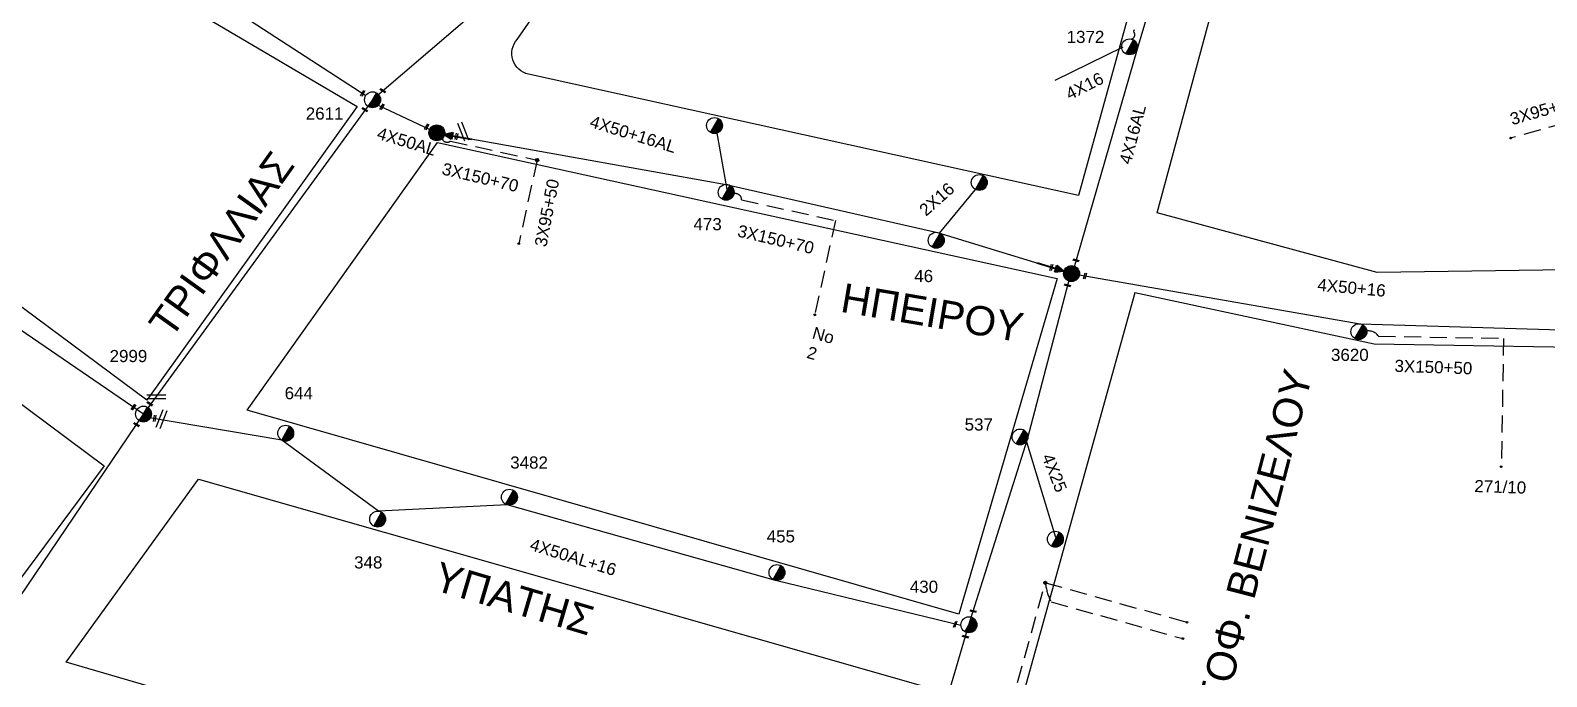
# Model space of a CAD drawing. Header units: millimetres. Extents: x 1421 to 13344, y 800 to 1949.
# Drawn here: x 11928.2 to 12153, y 1696.1 to 1791.9 of the extents above; entities that cross this region are included whole.
import ezdxf

# ---------------------------------------------------------------- set-up
doc = ezdxf.new("R2010")
doc.units = ezdxf.units.MM
doc.linetypes.add('DASHED', pattern=[19.05, 12.7, -6.35])
for name, color, linetype in [('Άγνωστα', 7, 'Continuous'), ('Γυμνά εναέρια ΧΤ (3Φ)   4x50CU', 7, 'Continuous'), ('Γυμνά εναέρια ΧΤ και ΦΟΠ (3Φ)   4x50+16AL', 7, 'Continuous'), ('Εναέρια παροχή ΧΤ 4x16', 7, 'SYN_LINE'), ('Εναέρια παροχή ΧΤ 4x25', 7, 'SYN_LINE'), ('Επίτονοι', 7, 'Continuous'), ('Καλωδια ΧΤ  3X95+50', 7, 'Continuous'), ('Καλώδια ΧΤ   3x150+50CU', 7, 'DASHED'), ('Καλώδια ΧΤ   3x150+70AL', 7, 'DASHED'), ('Μηχανική τομή', 7, 'Continuous'), ('Στύλος Ξύλινος', 7, 'Continuous'), ('Στύλος Ξύλινος @ 1', 7, 'Continuous'), ('Στύλος ΦΜ', 7, 'Continuous'), ('Στύλος ΦΜ @ 1', 7, 'Continuous'), ('Συνδέσεις', 7, 'Continuous'), ('Συνεστραμμένα ΧΤ   3x70+54.6+25 AL', 7, 'SYN_LINE'), ('Τομή', 7, 'Continuous'), ('Υπόβαθρο ΔΕΗ', 7, 'Continuous'), ('Υπόγεια καλώδια Παροχών ΧΤ   4x16AL', 7, 'DASHED'), ('Υπόγεια καλώδια Παροχών ΧΤ   4x50AL', 7, 'DASHED')]:
    doc.layers.add(name, color=color, linetype=linetype)
doc.styles.add('arial', font='ARIAL.TTF')
doc.styles.get("Standard").update_dxf_attribs({"font": 'ARIAL.TTF'})
doc.linetypes.add('SYN_LINE', pattern='A,0.5,-0.0001,["/\\/\\/\\/",Standard,S=0.1,R=0,X=0,Y=-0.05],-0.25', length=0.7501)

# ---------------------------------------------------------------- blocks, each defined once
blk = doc.blocks.new('ΥΠΑΡΧΩΝ ΤΣΙΜΕΝΤΕΝΙΟΣ ΣΤΥΛΟΣ')
at = {"layer": 'Στύλος ΦΜ'}
blk.add_hatch(color=7, dxfattribs=at).paths.add_polyline_path([(-1.29, -2.28, 0.574793), (2.62, 0, 0.268822), (1.3, 2.27)])
at = {"layer": 'Στύλος ΦΜ', "color": 7}
blk.add_line((-1.29, -2.28), (1.3, 2.27), dxfattribs=at)
blk.add_circle((0, 0), 2.62, dxfattribs=at)
at = {"layer": 'Στύλος ΦΜ', "flags": 4}
for tag, p in [('ΑΡΙΘΜΟΣ', (-4.68, 8.05)), ('ΤΥΠΟΣ', (-4.91, 3.03))]:
    blk.add_attdef(tag, p, '', height=4, dxfattribs=at)
blk = doc.blocks.new('ΜΗΧΑΝΙΚΗ ΤΟΜΗ')
at = {"layer": 'Μηχανική τομή', "ltscale": 40}
for p, q in [((-1.89, 0.78), (1.89, 0.78)), ((1.89, 0), (-1.89, 0))]:
    blk.add_line(p, q, dxfattribs=at)
blk = doc.blocks.new('ΤΟΜΗ')
at = {"layer": 'Τομή', "ltscale": 40}
for p, q in [((-5.68, 0), (5.68, 0)), ((5.68, -2.33), (-5.68, -2.33))]:
    blk.add_line(p, q, dxfattribs=at)
blk = doc.blocks.new('_ΣΥΝΔΕΣΗ')
at = {"layer": 'Συνδέσεις', "linetype": 'SYN_LINE', "ltscale": 40}
blk.add_hatch(color=256, dxfattribs=at).paths.add_polyline_path([(0.5, -0.01, 1), (-0.5, -0.01, 1)])
at = {"layer": 'Συνδέσεις'}
blk.add_circle((0, -0.01), 0.5, dxfattribs=at)
blk = doc.blocks.new('ΥΠΑΡΧΩΝ ΞΥΛΙΝΟΣ ΣΤΥΛΟΣ')
at = {"layer": 'Στύλος Ξύλινος'}
h = blk.add_hatch(color=7, dxfattribs=at)
h.paths.add_polyline_path([(-2.62, 0, 0.270008), (-1.29, -2.28), (1.3, 2.27, 0.576266)])
h.paths.add_polyline_path([(-1.29, -2.28, 0.574793), (2.62, 0, 0.268822), (1.3, 2.27)])
at = {"layer": 'Στύλος Ξύλινος', "color": 7}
blk.add_line((-1.29, -2.28), (1.3, 2.27), dxfattribs=at)
blk.add_circle((0, 0), 2.62, dxfattribs=at)
at = {"layer": 'Στύλος Ξύλινος', "flags": 4}
for tag, p in [('ΑΡΙΘΜΟΣ', (-4.91, 8.6)), ('ΤΥΠΟΣ', (-4.85, 3.39))]:
    blk.add_attdef(tag, p, '', height=4, dxfattribs=at)
blk = doc.blocks.new('ΕΠΙΤΟΝΟΣ')
at = {"layer": 'Επίτονοι', "lineweight": 40, "ltscale": 40}
blk.add_hatch(color=256, dxfattribs=at).paths.add_polyline_path([(-1.13, 6.47), (0, 9.1), (1.13, 6.47)])
for p, q in [((-1.13, 6.47), (0, 9.1)), ((1.13, 6.47), (-1.13, 6.47)), ((-1.13, 6.47), (0, 6.47)), ((0, 9.1), (1.13, 6.47)), ((0, 6.47), (0, 0))]:
    blk.add_line(p, q, dxfattribs=at)

msp = doc.modelspace()

# ---------------------------------------------------------------- linework, layer by layer
at = {"layer": 'Άγνωστα', "color": 2}
for points in [[(12031.51519, 1768.28697), (12029.8461, 1777.78507)], [(12063.00528, 1761.84885), (12068.32884, 1768.31168)]]:
    msp.add_lwpolyline(points, dxfattribs=at)
at = {"layer": 'Γυμνά εναέρια ΧΤ (3Φ)   4x50CU', "color": 133, "linetype": 'Continuous', "ltscale": 0.2}
msp.add_lwpolyline([(11979.79494, 1780.77946), (11987.41024, 1777.19436)], dxfattribs=at)
at = {"layer": 'Γυμνά εναέρια ΧΤ και ΦΟΠ (3Φ)   4x50+16AL', "color": 2, "linetype": 'Continuous', "ltscale": 0.2}
for points in [[(12111.29945, 1848.57148), (12106.93954, 1835.10773), (12102.3462, 1822.86584), (12092.32633, 1789.08621), (12082.84668, 1756.27814)], [(11989.633, 1776.47341), (12031.37943, 1769.05954), (12062.73597, 1761.93159), (12082.59726, 1755.8301), (12125.41257, 1748.39469), (12156.7624, 1747.44829), (12182.18732, 1748.61717)], [(11877.66353, 1684.89221), (11920.86678, 1699.44737), (11944.98038, 1735.03321), (11923.94191, 1749.38973), (11905.33878, 1763.86085)]]:
    msp.add_lwpolyline(points, dxfattribs=at)
at = {"layer": 'Γυμνά εναέρια ΧΤ και ΦΟΠ (3Φ)   4x50+16AL', "color": 133, "linetype": 'Continuous', "ltscale": 0.2}
msp.add_lwpolyline([(12100.15207, 1823.61254), (12070.87547, 1828.53501), (12042.68445, 1834.74063), (12021.23253, 1839.39595), (12009.02629, 1807.37609), (11978.9439, 1781.58995), (11945.67228, 1735.98596)], dxfattribs=at)
at = {"layer": 'Γυμνά εναέρια ΧΤ και ΦΟΠ (3Φ)   4x50+16AL', "color": 85, "linetype": 'Continuous', "ltscale": 0.2}
for points in [[(12052.04311, 1651.69021), (12067.37437, 1703.80624), (12076.08463, 1731.3201), (12082.3867, 1755.47127)], [(12066.19757, 1703.72025), (12038.71094, 1710.39155), (11998.90231, 1721.57848), (11979.80665, 1720.63525), (11965.47759, 1731.16315), (11945.57369, 1734.53502)]]:
    msp.add_lwpolyline(points, dxfattribs=at)
at = {"layer": 'Εναέρια παροχή ΧΤ 4x16', "color": 5, "linetype": 'SYN_LINE', "ltscale": 8}
msp.add_lwpolyline([(12080.15722, 1784.50063), (12090.22877, 1789.42818)], dxfattribs=at)
at = {"layer": 'Εναέρια παροχή ΧΤ 4x25', "color": 85, "linetype": 'SYN_LINE', "ltscale": 20}
msp.add_lwpolyline([(12080.26001, 1716.73495), (12075.82349, 1731.37352)], dxfattribs=at)
at = {"layer": 'Καλωδια ΧΤ  3X95+50', "color": 30, "linetype": 'DASHED', "ltscale": 0.2}
msp.add_lwpolyline([(12163.13541, 1780.1751), (12147.63394, 1775.88983)], dxfattribs=at)
at = {"layer": 'Καλωδια ΧΤ  3X95+50', "color": 2, "linetype": 'DASHED', "ltscale": 0.2}
msp.add_lwpolyline([(12003.34212, 1772.65772), (12000.61287, 1760.20456)], dxfattribs=at)
at = {"layer": 'Καλώδια ΧΤ   3x150+50CU', "color": 5, "linetype": 'DASHED', "ltscale": 0.2}
msp.add_lwpolyline([(12114.17479, 1852.61436, -0.55655466), (12113.84928, 1847.26775), (12109.91191, 1835.10883), (12109.25563, 1833.21441), (12105.17949, 1822.35093, -0.329171104), (12098.62339, 1821.81572), (12096.56701, 1814.3553), (12097.92988, 1813.97963), (12091.78328, 1791.68016, -0.602356218), (12091.45066, 1790.57585)], format="xyb", dxfattribs=at)
at = {"layer": 'Καλώδια ΧΤ   3x150+50CU', "color": 2, "linetype": 'DASHED', "ltscale": 0.2}
msp.add_lwpolyline([(12125.99834, 1747.20726, -0.352854347), (12128.10722, 1746.56172), (12146.64798, 1746.24366), (12146.3239, 1727.35235)], format="xyb", dxfattribs=at)
at = {"layer": 'Καλώδια ΧΤ   3x150+50CU', "color": 6, "linetype": 'DASHED', "ltscale": 0.2}
for points in [[(12064.37546, 1658.5577), (12078.70839, 1710.03943)], [(12078.70839, 1710.03943), (12099.72257, 1704.18891)]]:
    msp.add_lwpolyline(points, dxfattribs=at)
msp.add_lwpolyline([(12078.75288, 1709.78954, 0.091911714), (12079.56312, 1707.20398), (12099.07036, 1701.77301)], format="xyb", dxfattribs=at)
at = {"layer": 'Καλώδια ΧΤ   3x150+70AL', "color": 2, "linetype": 'DASHED', "ltscale": 0.2}
for points in [[(11989.26106, 1775.8149, 0.533489841), (11990.4841, 1775.4757), (12003.34212, 1772.65772)], [(12032.41537, 1767.60551, -0.556739904), (12033.66377, 1766.75342), (12047.57701, 1763.70418), (12044.51608, 1749.7376)]]:
    msp.add_lwpolyline(points, format="xyb", dxfattribs=at)
at = {"layer": 'Συνεστραμμένα ΧΤ   3x70+54.6+25 AL', "color": 133, "linetype": 'SYN_LINE', "ltscale": 20}
msp.add_lwpolyline([(11934.77688, 1808.04181), (11958.25923, 1794.96484), (11977.95261, 1782.23076)], dxfattribs=at)
at = {"layer": 'Υπόβαθρο ΔΕΗ'}
msp.add_lwpolyline([(12000.40176, 1790.53021), (12026.85088, 1828.64303), (12096.25759, 1813.23275), (12095.97346, 1812.10974), (12083.60011, 1767.40444), (12002.0413, 1785.38747, -0.575990378), (12000.40176, 1790.53021, -1.204196076)], format="xyb", dxfattribs=at)
for points in [[(12107.32386, 1809.24258), (12150.03026, 1800.77946), (12158.13636, 1795.25615), (12167.70366, 1760.64753), (12166.49291, 1756.56368), (12127.89489, 1755.98522), (12095.28056, 1764.829), (12107.32386, 1809.24258)], [(11906.92686, 1765.68371), (11933.65109, 1805.93616), (11976.67857, 1780.6074), (11945.46422, 1737.08441), (11906.92686, 1765.68371)], [(11960.34439, 1735.60111), (11988.5757, 1775.23492), (12080.45063, 1755.0995), (12065.86436, 1705.36965), (11960.34439, 1735.60111)], [(11900.45927, 1756.13362), (11939.13305, 1727.35529), (11920.2718, 1702.02566), (11873.86119, 1715.90418), (11900.45927, 1756.13362)], [(12065.98752, 1659.61285), (12146.91404, 1636.1419), (12157.63332, 1661.34087), (12168.84269, 1744.68621), (12127.47658, 1745.39583), (12091.98434, 1752.98948), (12065.98752, 1659.61285)], [(11933.48152, 1698.24984), (11953.11327, 1725.35835), (12062.92202, 1694.08268), (12054.2076, 1663.03744), (11933.48152, 1698.24984)]]:
    msp.add_lwpolyline(points, dxfattribs=at)

# ---------------------------------------------------------------- block references
at = {"layer": 'Επίτονοι'}
for p, xscale, yscale, zscale, rotation in [((11993.60793, 1775.76749), 0.4499999999998181, 0.4499999999998181, 0.4499999999998181, 80.24043999995475), ((12077.49883, 1757.39276), 0.449999999999818, 0.449999999999818, 0.449999999999818, 252.8879621096063)]:
    msp.add_blockref('ΕΠΙΤΟΝΟΣ', p, dxfattribs=dict(at, xscale=xscale, yscale=yscale, zscale=zscale, rotation=rotation))
at = {"layer": 'Μηχανική τομή'}
for p, xscale, yscale, zscale, rotation in [((11980.42428, 1782.85892), 0.25, 0.25, 0.25, 327.3848226578016), ((11977.56837, 1782.47402), 0.249999999999919, 0.249999999999919, 0.249999999999919, 61.16480834444039), ((11980.43149, 1780.48706), 0.249999999999919, 0.249999999999919, 0.249999999999919, 61.16480834444039), ((11977.7408, 1780.04624), 0.25, 0.25, 0.25, 327.3848226578016), ((11987.0656, 1777.49796), 0.249999999999919, 0.249999999999919, 0.249999999999919, 61.16480834444039), ((11991.49098, 1776.13162), 0.249999999999919, 0.249999999999919, 0.249999999999919, 76.51756565834643), ((12079.68911, 1756.7235), 0.249999999999919, 0.249999999999919, 0.249999999999919, 76.51756565834643), ((12083.22962, 1757.71241), 0.2499999999999999, 0.2499999999999999, 0.2499999999999999, 345.9780521669882), ((12081.96526, 1753.99613), 0.2499999999999999, 0.2499999999999999, 0.2499999999999999, 345.9780521669882), ((12084.6852, 1755.44974), 0.249999999999919, 0.249999999999919, 0.249999999999919, 76.51756565834643), ((11943.5619, 1736.00117), 0.249999999999919, 0.249999999999919, 0.249999999999919, 55.83341609765002), ((11945.8758, 1736.46514), 0.25, 0.25, 0.25, 327.3848226578016), ((11943.88367, 1733.38055), 0.2500000000002005, 0.2500000000002005, 0.2500000000002005, 331.5446991727721), ((11946.73684, 1734.37808), 0.249999999999919, 0.249999999999919, 0.249999999999919, 80.12118585716144), ((12067.98266, 1705.72772), 0.2499999999999999, 0.2499999999999999, 0.2499999999999999, 345.9780521669882), ((12065.42226, 1703.83386), 0.249999999999919, 0.249999999999919, 0.249999999999919, 68.45138536945211), ((12066.83181, 1701.96192), 0.2499999999999999, 0.2499999999999999, 0.2499999999999999, 345.9780521669882)]:
    msp.add_blockref('ΜΗΧΑΝΙΚΗ ΤΟΜΗ', p, dxfattribs=dict(at, xscale=xscale, yscale=yscale, zscale=zscale, rotation=rotation))
at = {"layer": 'Στύλος Ξύλινος @ 1', "ltscale": 40, "xscale": 0.4499999999998181, "yscale": 0.4499999999998181, "zscale": 0.4499999999998181}
for p in [(11988.47583, 1776.6927), (12082.595, 1755.83139)]:
    msp.add_blockref('ΥΠΑΡΧΩΝ ΞΥΛΙΝΟΣ ΣΤΥΛΟΣ', p, dxfattribs=at)
at = {"layer": 'Στύλος ΦΜ @ 1', "ltscale": 40}
ref = msp.add_blockref('ΥΠΑΡΧΩΝ ΤΣΙΜΕΝΤΕΝΙΟΣ ΣΤΥΛΟΣ', (12091.19846, 1789.4254), dxfattribs=dict(at, xscale=0.4499999999998181, yscale=0.4499999999998181, zscale=0.4499999999998181))
ref.add_attrib('ΤΥΠΟΣ', '1372', (12081.8643, 1789.99805), dxfattribs={"layer": 'Στύλος ΦΜ', "height": 1.8, "flags": 4})
ref = msp.add_blockref('ΥΠΑΡΧΩΝ ΤΣΙΜΕΝΤΕΝΙΟΣ ΣΤΥΛΟΣ', (11978.94163, 1781.59124), dxfattribs=dict(at, xscale=0.4499999999998181, yscale=0.4499999999998181, zscale=0.4499999999998181))
ref.add_attrib('ΤΥΠΟΣ', '2611', (11969.0328, 1778.65025), dxfattribs={"layer": 'Στύλος ΦΜ', "height": 1.8, "flags": 4})
at = {"layer": 'Στύλος ΦΜ @ 1', "ltscale": 40, "xscale": 0.4499999999998181, "yscale": 0.4499999999998181, "zscale": 0.4499999999998181}
for p in [(12029.64698, 1777.76315), (12068.90987, 1769.33615), (12080.19058, 1716.4829)]:
    msp.add_blockref('ΥΠΑΡΧΩΝ ΤΣΙΜΕΝΤΕΝΙΟΣ ΣΤΥΛΟΣ', p, dxfattribs=at)
at = {"layer": 'Στύλος ΦΜ @ 1', "ltscale": 40}
ref = msp.add_blockref('ΥΠΑΡΧΩΝ ΤΣΙΜΕΝΤΕΝΙΟΣ ΣΤΥΛΟΣ', (12031.37809, 1767.88178), dxfattribs=dict(at, xscale=0.4499999999998181, yscale=0.4499999999998181, zscale=0.4499999999998181))
ref.add_attrib('ΤΥΠΟΣ', '473', (12026.52546, 1762.26179), dxfattribs={"layer": 'Στύλος ΦΜ', "height": 1.8, "flags": 4})
ref = msp.add_blockref('ΥΠΑΡΧΩΝ ΤΣΙΜΕΝΤΕΝΙΟΣ ΣΤΥΛΟΣ', (12062.52725, 1760.77246), dxfattribs=dict(at, xscale=0.4499999999998181, yscale=0.4499999999998181, zscale=0.4499999999998181))
ref.add_attrib('ΤΥΠΟΣ', '46', (12059.26488, 1754.57983), dxfattribs={"layer": 'Στύλος ΦΜ', "height": 1.8, "flags": 4})
ref = msp.add_blockref('ΥΠΑΡΧΩΝ ΤΣΙΜΕΝΤΕΝΙΟΣ ΣΤΥΛΟΣ', (12125.20014, 1747.23624), dxfattribs=dict(at, xscale=0.4499999999998181, yscale=0.4499999999998181, zscale=0.4499999999998181))
ref.add_attrib('ΤΥΠΟΣ', '3620', (12121.06356, 1742.89831), dxfattribs={"layer": 'Στύλος ΦΜ', "height": 1.8, "flags": 4})
ref = msp.add_blockref('ΥΠΑΡΧΩΝ ΤΣΙΜΕΝΤΕΝΙΟΣ ΣΤΥΛΟΣ', (11944.97811, 1735.0345), dxfattribs=dict(at, xscale=0.4499999999998181, yscale=0.4499999999998181, zscale=0.4499999999998181))
ref.add_attrib('ΤΥΠΟΣ', '2999', (11939.94325, 1742.72272), dxfattribs={"layer": 'Στύλος ΦΜ', "height": 1.8, "flags": 4})
ref = msp.add_blockref('ΥΠΑΡΧΩΝ ΤΣΙΜΕΝΤΕΝΙΟΣ ΣΤΥΛΟΣ', (11966.05862, 1732.18762), dxfattribs=dict(at, xscale=0.4499999999998181, yscale=0.4499999999998181, zscale=0.4499999999998181))
ref.add_attrib('ΤΥΠΟΣ', '644', (11965.90767, 1737.22307), dxfattribs={"layer": 'Στύλος ΦΜ', "height": 1.8, "flags": 4})
ref = msp.add_blockref('ΥΠΑΡΧΩΝ ΤΣΙΜΕΝΤΕΝΙΟΣ ΣΤΥΛΟΣ', (12074.94891, 1731.63198), dxfattribs=dict(at, xscale=0.4499999999998181, yscale=0.4499999999998181, zscale=0.4499999999998181))
ref.add_attrib('ΤΥΠΟΣ', '537', (12066.73812, 1732.58094), dxfattribs={"layer": 'Στύλος ΦΜ', "height": 1.8, "flags": 4})
ref = msp.add_blockref('ΥΠΑΡΧΩΝ ΤΣΙΜΕΝΤΕΝΙΟΣ ΣΤΥΛΟΣ', (11999.23046, 1722.70961), dxfattribs=dict(at, xscale=0.4499999999998181, yscale=0.4499999999998181, zscale=0.4499999999998181))
ref.add_attrib('ΤΥΠΟΣ', '3482', (11999.35357, 1726.94519), dxfattribs={"layer": 'Στύλος ΦΜ', "height": 1.8, "flags": 4})
ref = msp.add_blockref('ΥΠΑΡΧΩΝ ΤΣΙΜΕΝΤΕΝΙΟΣ ΣΤΥΛΟΣ', (11979.69199, 1719.46308), dxfattribs=dict(at, xscale=0.4499999999998181, yscale=0.4499999999998181, zscale=0.4499999999998181))
ref.add_attrib('ΤΥΠΟΣ', '348', (11976.20566, 1712.15242), dxfattribs={"layer": 'Στύλος ΦΜ', "height": 1.8, "flags": 4})
ref = msp.add_blockref('ΥΠΑΡΧΩΝ ΤΣΙΜΕΝΤΕΝΙΟΣ ΣΤΥΛΟΣ', (12038.90674, 1711.55293), dxfattribs=dict(at, xscale=0.4499999999998181, yscale=0.4499999999998181, zscale=0.4499999999998181))
ref.add_attrib('ΤΥΠΟΣ', '455', (12037.38428, 1716.01168), dxfattribs={"layer": 'Στύλος ΦΜ', "height": 1.8, "flags": 4})
ref = msp.add_blockref('ΥΠΑΡΧΩΝ ΤΣΙΜΕΝΤΕΝΙΟΣ ΣΤΥΛΟΣ', (12067.3721, 1703.80753), dxfattribs=dict(at, xscale=0.4499999999998181, yscale=0.4499999999998181, zscale=0.4499999999998181))
ref.add_attrib('ΤΥΠΟΣ', '430', (12058.60772, 1708.54546), dxfattribs={"layer": 'Στύλος ΦΜ', "height": 1.8, "flags": 4})
at = {"layer": 'Συνδέσεις'}
for p, xscale, yscale, zscale in [((12147.70105, 1775.90839), 0.25, 0.25, 0.25), ((12003.34212, 1772.65772), 0.4777242751394019, 0.4777242751394019, 0.4777242751394019), ((12000.62876, 1760.27708), 0.25, 0.25, 0.25), ((12044.51608, 1749.7376), 0.25, 0.25, 0.25), ((12146.29778, 1727.23318), 0.25, 0.25, 0.25), ((12078.70545, 1710.02885), 0.4777242751394019, 0.4777242751394019, 0.4777242751394019), ((12099.72257, 1704.18891), 0.25, 0.25, 0.25), ((12099.10458, 1701.76846), 0.25, 0.25, 0.25)]:
    msp.add_blockref('_ΣΥΝΔΕΣΗ', p, dxfattribs=dict(at, xscale=xscale, yscale=yscale, zscale=zscale))
at = {"layer": 'Τομή'}
for p, xscale, yscale, zscale, rotation in [((11992.65469, 1776.97444), 0.2499999999999669, 0.2499999999999669, 0.2499999999999669, 291.0156735010899), ((11947.92336, 1734.16309), 0.2499999999998873, 0.2499999999998873, 0.2499999999998873, 248.1909067709115)]:
    msp.add_blockref('ΤΟΜΗ', p, dxfattribs=dict(at, xscale=xscale, yscale=yscale, zscale=zscale, rotation=rotation))
at = {"layer": 'Τομή', "xscale": 0.25, "yscale": 0.25, "zscale": 0.25}
msp.add_blockref('ΤΟΜΗ', (11946.86508, 1737.8797), dxfattribs=at)

# ---------------------------------------------------------------- texts
at = {"ltscale": 40, "char_height": 4, "width": 67.4273804, "attachment_point": 1, "style": 'arial'}
for s, insert, rotation in [('{\\H1.083x;TPIΦΛΛIAΣ}', (11945.52679, 1748.54501), 54.4176447), ('{\\H1.083x;HΠEIPOY}', (12048.88432, 1754.47464), 350.3662678), ('{\\H1.083x;ΣΟΦ. ΒΕΝΙΖΕΛΟΥ}', (12101.24822, 1692.3464), 75.4034053), ('{\\H1.083x;YΠATHΣ}', (11988.91705, 1713.21911), 343.530582)]:
    msp.add_mtext(s, dxfattribs=dict(at, insert=insert, rotation=rotation))
at = {"layer": 'Άγνωστα', "color": 7, "char_height": 1.8, "attachment_point": 1}
for s, gutter_width, insert, rotation in [('3X95+50AL', 12.5, (12147.43097, 1779.54272), 15.9452581), ('3X150+70', 12.5, (11989.51903, 1772.3051), 346.6447932), ('3X95+50', 12.5, (12002.94206, 1760.03366), 79.0391435), ('2X16', 12.5, (12059.81127, 1765.58917), 41.5320983), ('3X150+70', 12.5, (12033.34318, 1763.11465), 346.6447932), ('4X50+16', 12.5, (12119.15371, 1755.10796), 354.7943224), ('3X150+50', 12.5, (12130.51985, 1743.08278), 358.1033148), ('271/10', 1.89054, (12142.35251, 1725.27715), 358.1033148), ('4X50AL+16', 12.5, (12002.65322, 1716.65068), 342.7889616)]:
    msp.add_mtext_dynamic_manual_height_columns(s, width=1.8, gutter_width=gutter_width, heights=[0.04535], dxfattribs=dict(at, insert=insert, rotation=rotation))
at = {"layer": 'Άγνωστα', "color": 7}
note = msp.add_mtext_dynamic_manual_height_columns('Nο ', width=1.8, gutter_width=1.89054, heights=[0.04535, 0], dxfattribs=dict(at, insert=(12040.94232, 1749.00563), char_height=1.8, attachment_point=1, rotation=344.226425))
for column, words in zip(note.columns.linked_columns, ['2']):
    column.text = words
at = {"layer": 'Γυμνά εναέρια ΧΤ και ΦΟΠ (3Φ)   4x50+16AL', "color": 7, "insert": (12011.54993, 1779.29922), "char_height": 1.8, "attachment_point": 1, "rotation": 342.7889616}
msp.add_mtext_dynamic_manual_height_columns('4X50+16AL', width=1.8, gutter_width=12.5, heights=[0.04535], dxfattribs=at)
at = {"layer": 'Εναέρια παροχή ΧΤ 4x16', "color": 7, "insert": (12081.50047, 1783.11877), "char_height": 1.8, "attachment_point": 1, "rotation": 26.634391}
msp.add_mtext_dynamic_manual_height_columns('4X16', width=1.8, gutter_width=12.5, heights=[0.04535], dxfattribs=at)
at = {"layer": 'Εναέρια παροχή ΧΤ 4x25', "color": 7, "insert": (12079.81904, 1729.3757), "char_height": 1.8, "attachment_point": 1, "rotation": 291.7054211}
msp.add_mtext_dynamic_manual_height_columns('4X25', width=1.8, gutter_width=12.5, heights=[0.04535], dxfattribs=at)
at = {"layer": 'Υπόγεια καλώδια Παροχών ΧΤ   4x16AL', "color": 7, "insert": (12089.62812, 1772.37015), "char_height": 1.8, "attachment_point": 1, "rotation": 75.1661382}
msp.add_mtext_dynamic_manual_height_columns('4X16AL', width=1.8, gutter_width=12.5, heights=[0.04535], dxfattribs=at)
at = {"layer": 'Υπόγεια καλώδια Παροχών ΧΤ   4x50AL', "color": 7, "insert": (11979.97201, 1777.5661), "char_height": 1.8, "attachment_point": 1, "rotation": 343.2419751}
msp.add_mtext_dynamic_manual_height_columns('4X50AL', width=1.8, gutter_width=12.5, heights=[0.04535], dxfattribs=at)

doc.saveas('drawing.dxf')
